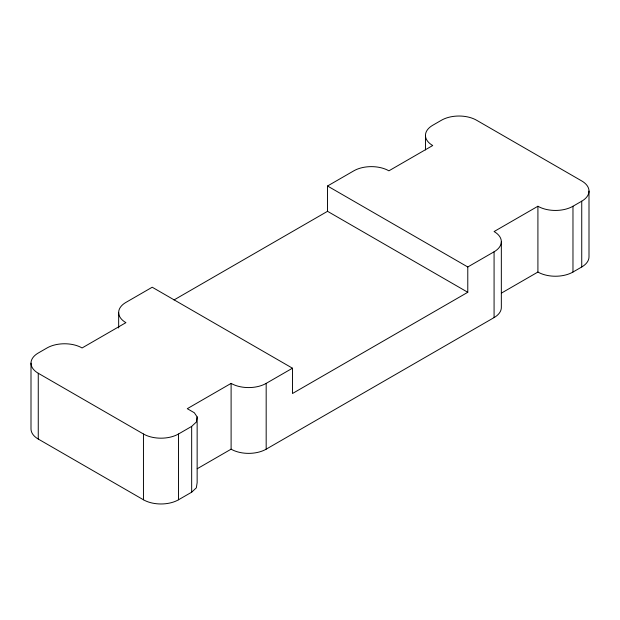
<?xml version="1.0" encoding="UTF-8"?>
<svg xmlns="http://www.w3.org/2000/svg" width="620" height="620" viewBox="0 0 620 620"><rect width="100%" height="100%" fill="white"/><g stroke="black" fill="none" stroke-linecap="round" stroke-linejoin="round"><path stroke-width="0.93" d="M292.469 368.203L266.174 383.385A24.792 14.314 0 0 1 231.105 383.385L187.279 408.689L194.316 412.75L197.144 416.911L196.339 422.026L191.665 426.397L178.514 433.992A24.792 14.314 0 0 1 143.452 433.992L38.262 373.263A24.792 14.314 0 0 1 38.262 353.02L47.027 347.96A24.792 14.314 0 0 1 82.088 347.96L125.922 322.648A24.792 14.314 0 0 1 125.922 302.405L152.218 287.223L292.469 368.203L292.469 393.506L467.782 292.284L467.782 266.98L327.531 186.008L327.531 211.312L174.026 299.94M31 363.142L31 428.932A24.792 14.314 0 0 0 38.262 439.053L143.452 499.782A24.792 14.314 0 0 0 178.514 499.782L191.665 492.195L196.339 487.824L197.144 482.701L197.144 416.911M327.531 186.008L353.826 170.826A24.792 14.314 0 0 1 388.895 170.826L432.721 145.522A24.792 14.314 0 0 1 432.721 125.279L441.486 120.218A24.792 14.314 0 0 1 476.548 120.218L581.738 180.947A24.792 14.314 0 0 1 581.738 201.19L581.738 266.98L572.973 272.041A24.792 14.314 0 0 1 537.912 272.041L501.526 293.051M581.738 201.19L572.973 206.251A24.792 14.314 0 0 1 537.912 206.251L494.078 231.554A24.792 14.314 0 0 1 494.078 251.797L494.078 317.595L266.174 449.175A24.792 14.314 0 0 1 231.105 449.175L197.207 468.751M467.782 266.98L494.078 251.797M327.531 211.312L467.782 292.284M589 191.069L589 256.858A24.792 14.314 0 0 1 581.738 266.98M572.973 206.251L572.973 272.041M537.912 206.251L537.912 272.041M501.34 241.676L501.34 307.474A24.792 14.314 0 0 1 494.078 317.595M425.46 135.4L425.46 149.916M266.174 383.385L266.174 449.175M231.105 383.385L231.105 449.175M191.665 426.397L191.665 492.195M178.514 433.992L178.514 499.782M143.452 433.992L143.452 499.782M118.66 312.526L118.66 328.011M38.262 373.263L38.262 439.053"/></g></svg>
